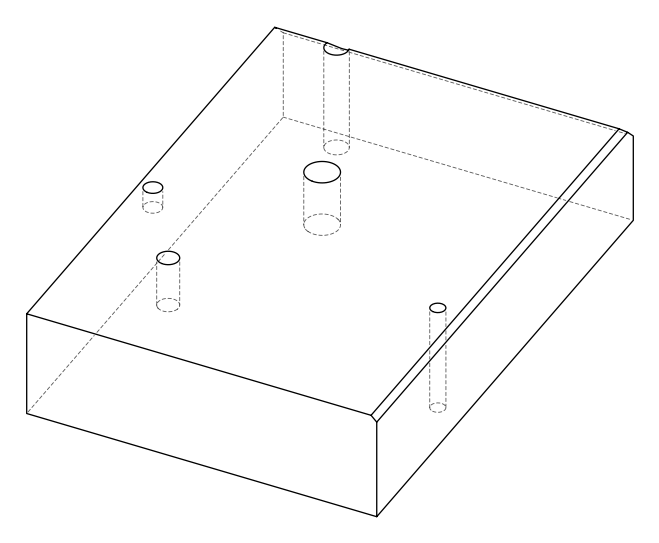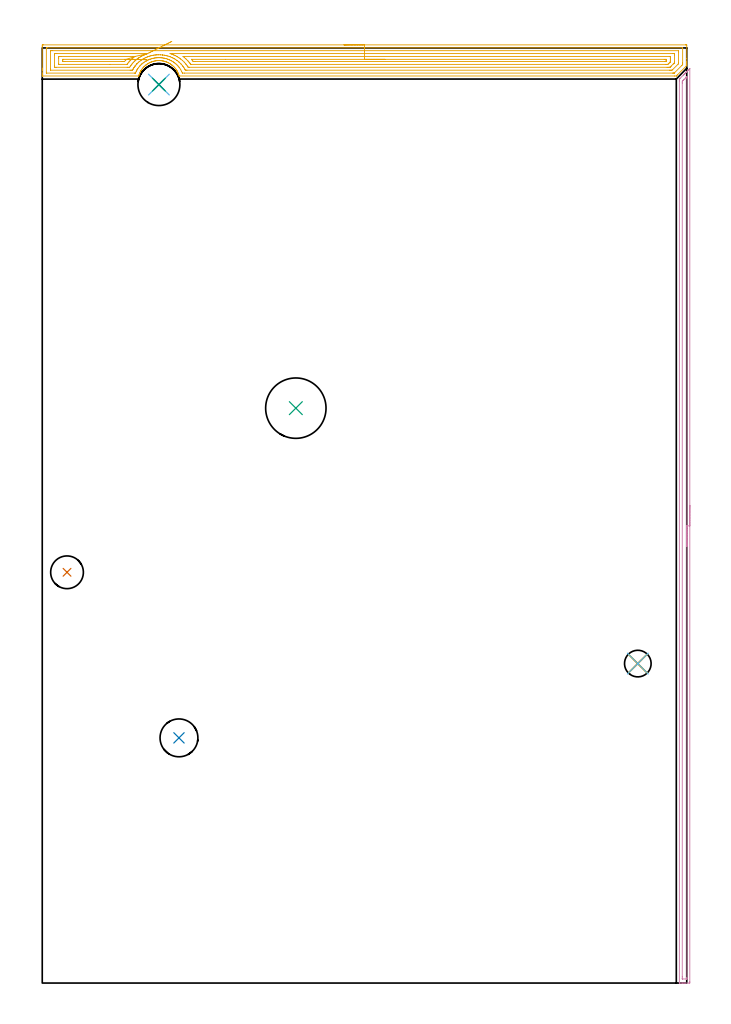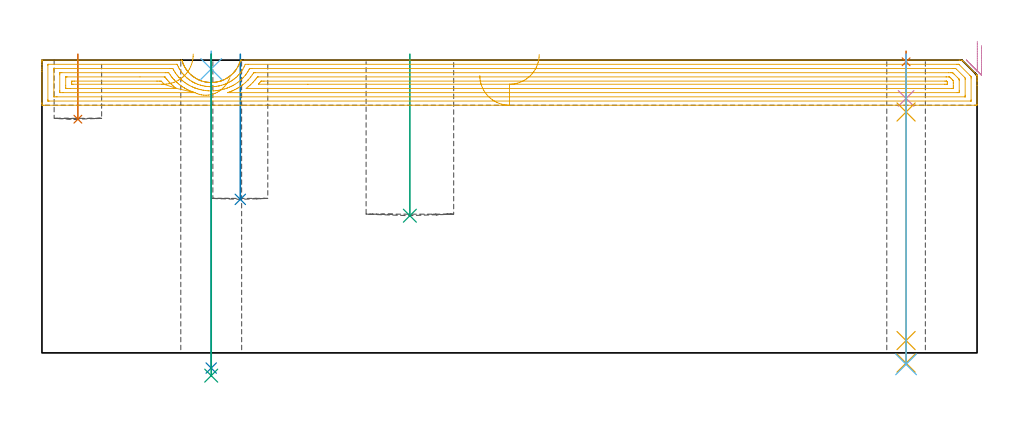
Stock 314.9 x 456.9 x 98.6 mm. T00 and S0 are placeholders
(PLAN: 12 operations, 9 tool changes, 24.9 min)
(1 INDEXABLE_INSERT_DRILL_BLIND_HOLE_FROM_SOLID | STEP1POCKET | NXT0302_003 | 0.09 min | 3954 mm3)
(2 INDEXABLE_INSERT_DRILL_BLIND_HOLE_FROM_SOLID_1 | STEP1POCKET_1 | NXT0302_008 | 0.2 min | 12524 mm3)
(3 INDEXABLE_INSERT_DRILL_BLIND_HOLE_FROM_SOLID_2 | STEP1POCKET_2 | NXT0302_030 | 0.22 min | 35545 mm3)
(4 AREA_MILL | FG_CHAMFER_SURFACE | UGT0205_001 | 7.3 min | 5853 mm3)
(5 AREA_MILL_1 | FG_CHAMFER_SURFACE_1 | UGT0205_001 | 15.15 min | 36296 mm3)
(6 SPOT_DRILL | STEP1HOLE | NXT0321_9005460120000 | 0.05 min | 159 mm3)
(7 SPOT_DRILL_1 | STEP1HOLE_1 | NXT0321_9005460120000 | 0.03 min | 4 mm3)
(8 DRILL_THROUGH_HOLE_INTO_CENTER | STEP1HOLE | UGT0301_515 | 0.42 min | 10904 mm3)
(9 DRILL_TO_ENLARGE_THROUGH_HOLE | STEP1HOLE | UGT0301_050 | 0.43 min | 21078 mm3)
(10 DRILL_BLIND_HOLE_INTO_CENTER | STEP1HOLE_1 | NXT0301_057 | 0.06 min | 683 mm3)
(11 GUN_DRILL_THROUGH_HOLE | STEP1HOLE_1 | UGT0307_005 | 0.49 min | 4654 mm3)
(12 DRILL_TO_ENLARGE_THROUGH_HOLE_1 | STEP1HOLE_1 | NXT0301_101 | 0.42 min | 7701 mm3)
(TOOL NXT0302_003 | Index. Insert Drill 16mm [880-D1600L20-05] | D16 PA176 FL80 Z2)
(TOOL NXT0302_008 | Index. Insert Drill 18.5mm [880-D1850L25-05] | D18.5 PA176 FL93 Z2)
(TOOL NXT0302_030 | Index. Insert Drill 29.5mm [880-D2950L32-03] | D29.5 PA176 FL89 Z2)
(TOOL UGT0205_001 | Chamfer Mill 20 x 3 x 45 deg. | D20 FL50 Z2)
(TOOL NXT0321_9005460120000 | NC Spot Drill, 142deg, 12mm, Carbide, Uncoated | D12 PA142 FL30 Z2)
(TOOL UGT0301_515 | Carbide Drill 12.0 mm | D12 PA118 FL101 Z2)
(TOOL UGT0301_050 | Twist Drill 20.5 mm | D20.5 PA118 FL145 Z2)
(TOOL NXT0301_057 | Carbide Drill 8.6mm [860.1-0860-026A1-MM 2214] | D8.6 PA140 FL47 Z2)
(TOOL UGT0307_005 | Gun Drill 8.3 mm | D8.3 PA130 FL24 Z1)
(TOOL NXT0301_101 | Carbide Drill 13mm [860.1-1300-104A1-MM 2214] | D13 PA140 FL123 Z2)
(OP 1 INDEXABLE_INSERT_DRILL_BLIND_HOLE_FROM_SOLID)
G17 G21 G94 G90
T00 M6
G54
G17 G0 G90 X12.1 Y200.7 S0 M3
G43 Z108.6 H1
G94 G81 G98 Z78.7 F250. R100.6
G80
M5
M2
(OP 2 INDEXABLE_INSERT_DRILL_BLIND_HOLE_FROM_SOLID_1)
G17 G21 G94 G90
T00 M6
G54
G17 G0 G90 X66.8 Y119.8 S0 M3
G43 Z108.6 H1
G94 G81 G98 Z51.7 F250. R100.6
G80
M5
M2
(OP 3 INDEXABLE_INSERT_DRILL_BLIND_HOLE_FROM_SOLID_2)
G17 G21 G94 G90
T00 M6
G54
G17 G0 G90 X123.9 Y280.9 S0 M3
G43 Z108.6 H1
G94 G81 G98 Z46.2 F250. R100.6
G80
M5
M2
(OP 4 AREA_MILL)
G17 G21 G94 G90
T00 M6
G54
G17 G0 G90 X316.4 Y233.4 S1061 M3
G43 Z108.6 H0
Z103.5
G94 G1 Y233.362 Z102.628 F250.
Y233.248 Z101.763
Y233.059 Z100.912
Y232.797 Z100.08
Y232.463 Z99.274
Y232.06 Z98.5
Y231.592 Z97.764
Y231.06 Z97.072
Y230.471 Z96.429
Y229.828 Z95.84
Y229.136 Z95.308
Y228.4 Z94.84
Y227.626 Z94.437
Y226.82 Z94.103
Y225.988 Z93.841
Y225.137 Z93.652
Y224.272 Z93.538
Y223.4 Z93.5
X316.399 Y0.612 Z93.501
X316.397 Y0.246
X316.392 Y0.01 Z93.504
X316.038 Y0. Z93.858
X314.288 Z95.606
X313.737 Z96.159
X313.413 Z96.483
X312.862 Z97.034
X312.537 Z97.357
X311.569 Z98.33
X311.433 Y0.002 Z98.46
X311.302 Y0.01 Z98.588
X311.3 Y0.166 Z98.6
Y440.83
X311.307 Y441.701 Z98.593
X311.325 Y441.723 Z98.574
X311.662 Y442.064 Z98.235
X313.276 Y443.677 Z96.621
X313.413 Y443.815 Z96.483
X313.554 Y443.955 Z96.343
X313.705 Y444.106 Z96.192
X313.85 Y444.252 Z96.045
X314.001 Y444.402 Z95.897
X314.134 Y444.535 Z95.763
X314.288 Y444.69 Z95.607
X314.447 Y444.848 Z95.451
X314.563 Y444.964 Z95.335
X314.725 Y445.128 Z95.169
X314.894 Y445.295 Z95.004
X315.08 Y445.48 Z94.82
X315.6 Y446.002 Z94.296
X316.038 Y446.438 Z93.862
X316.384 Y446.783 Z93.514
X316.395 Y446.785 Z93.503
X316.399 Y446.783 Z93.499
X316.4 Y223.4 Z93.5
X314.986 Z94.914
X314.985 Y2.579 Z94.915
X314.984 Y2.398 Z94.916
X314.979 Y2.043 Z94.921
X314.975 Y2.01 Z94.925
X314.912 Y2.006 Z94.988
X314.808 Y2.002 Z95.092
X314.677 Y2. Z95.223
X312.927 Y2.001 Z96.973
X312.77 Y2.006 Z97.13
X312.741 Y2.01 Z97.159
X312.721 Y2.016 Z97.179
X312.72 Y2.05 Z97.18
X312.716 Y2.216 Z97.184
X312.715 Y2.398 Z97.185
X312.714 Y3.111 Z97.186
X312.715 Y439.756 Z97.185
X312.716 Y439.937 Z97.184
X312.72 Y440.644 Z97.18
X312.889 Y440.83 Z97.011
X313.15 Y441.098 Z96.75
X313.413 Y441.363 Z96.487
X313.591 Y441.541 Z96.309
X314.288 Y442.238 Z95.612
X314.666 Y442.616 Z95.234
X314.766 Y442.714 Z95.134
X314.921 Y442.863 Z94.979
X314.976 Y442.915 Z94.924
X314.981 Y442.801 Z94.919
X314.984 Y442.616 Z94.916
X314.985 Y442.431 Z94.915
X314.986 Y441.904 Z94.914
Y223.4
Y222.528 Z94.952
Y221.664 Z95.066
Y220.812 Z95.255
Y219.98 Z95.517
Y219.174 Z95.851
Y218.4 Z96.254
Y217.664 Z96.723
Y216.972 Z97.254
Y216.329 Z97.843
Y215.74 Z98.486
Y215.209 Z99.178
Y214.74 Z99.914
Y214.337 Z100.688
Y214.003 Z101.494
Y213.741 Z102.326
Y213.552 Z103.178
Y213.438 Z104.043
Y213.4 Z104.914
G0 Z108.6
M5
M2
(OP 5 AREA_MILL_1)
G17 G21 G94 G90
T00 M6
G54
G17 G0 G90 X147.45 Y458.4 S1061 M3
G43 Z108.6 H0
Z93.4
G94 G1 X147.488 Z92.528 F250.
X147.602 Z91.664
X147.791 Z90.812
X148.053 Z89.98
X148.387 Z89.174
X148.79 Z88.4
X149.259 Z87.664
X149.79 Z86.972
X150.379 Z86.329
X151.022 Z85.74
X151.714 Z85.208
X152.45 Z84.74
X153.224 Z84.337
X154.03 Z84.003
X154.862 Z83.741
X155.714 Z83.552
X156.578 Z83.438
X157.45 Z83.4
X314.278
X314.659 Y458.396 Z83.403
X314.89 Y458.392 Z83.406
X314.9 Y458.156 Z83.641
Y451.686 Z90.109
Y450.261 Z91.536
Y449.914 Z91.881
Y449.221 Z92.579
Y448.836 Z92.964
Y448.488 Z93.305
X314.898 Y448.314 Z93.478
X314.893 Y448.29 Z93.502
X314.743 Y448.142 Z93.657
X310.257 Y443.657 Z98.142
X309.88 Y443.28 Z98.52
X309.81 Y443.214 Z98.586
X309.8 Y443.207 Z98.593
X308.917 Y443.2 Z98.6
X67.195
X66.896 Y443.205 Z98.591
X66.88 Y443.25 Z98.547
X66.711 Y443.77 Z98.03
X66.626 Y444.012 Z97.787
X66.45 Y444.454 Z97.344
X66.384 Y444.599 Z97.2
X66.251 Y444.893 Z96.905
X65.909 Y445.564 Z96.234
X65.855 Y445.654 Z96.144
X65.783 Y445.774 Z96.024
X65.495 Y446.219 Z95.58
X65.189 Y446.655 Z95.143
X65.068 Y446.814 Z94.983
X65.016 Y446.881 Z94.916
X64.961 Y446.946 Z94.851
X64.736 Y447.214 Z94.586
X64.445 Y447.537 Z94.262
X64.123 Y447.865 Z93.935
X63.817 Y448.146 Z93.653
X63.488 Y448.43 Z93.369
X63.291 Y448.585 Z93.211
X63.23 Y448.635 Z93.163
X62.787 Y448.949 Z92.849
X62.727 Y448.988 Z92.809
X62.337 Y449.246 Z92.551
X62.281 Y449.281 Z92.517
X62.251 Y449.299 Z92.499
X61.834 Y449.529 Z92.268
X61.438 Y449.733 Z92.067
X60.999 Y449.929 Z91.869
X60.551 Y450.11 Z91.686
X60.493 Y450.13 Z91.665
X60.359 Y450.18 Z91.618
X60.274 Y450.207 Z91.593
X60.265 Y450.209 Z91.59
X60.047 Y450.272 Z91.521
X59.763 Y450.357 Z91.437
X59.658 Y450.389 Z91.405
X59.202 Y450.505 Z91.294
X58.973 Y450.549 Z91.248
X58.765 Y450.59 Z91.206
X58.581 Y450.618 Z91.178
X58.319 Y450.659 Z91.139
X58.04 Y450.689 Z91.11
X57.872 Y450.706 Z91.089
X57.813 Y450.709 Z91.084
X57.425 Y450.736 Z91.062
X57.366 Y450.738 Z91.061
X57.306 Z91.057
X56.978 Y450.748 Z91.05
X56.896 Y450.746 Z91.053
X56.658 Y450.736 Z91.056
X56.532 Y450.733 Z91.063
X56.348 Y450.722 Z91.077
X56.085 Y450.703 Z91.094
X56.025 Y450.696 Z91.101
X55.638 Y450.653 Z91.145
X55.259 Y450.594 Z91.205
X55.192 Y450.584 Z91.216
X54.745 Y450.492 Z91.306
X54.299 Y450.38 Z91.42
X53.791 Y450.226 Z91.573
X53.642 Y450.181 Z91.618
X53.406 Y450.095 Z91.705
X53.246 Y450.029 Z91.77
X52.957 Y449.91 Z91.888
X52.898 Y449.882 Z91.914
X52.748 Y449.815 Z91.983
X52.513 Y449.708 Z92.089
X52.128 Y449.509 Z92.287
X51.75 Y449.3 Z92.5
X51.689 Y449.263 Z92.537
X51.62 Y449.221 Z92.579
X51.169 Y448.92 Z92.88
X50.727 Y448.602 Z93.197
X50.664 Y448.551 Z93.247
X50.497 Y448.419 Z93.381
X50.161 Y448.126 Z93.673
X49.834 Y447.823 Z93.976
X49.77 Y447.758 Z94.041
X49.555 Y447.537 Z94.262
X49.323 Y447.279 Z94.521
X49.241 Y447.187 Z94.612
X48.941 Y446.828 Z94.969
X48.81 Y446.656 Z95.143
X48.505 Y446.219 Z95.58
X48.35 Y445.98 Z95.819
X48.317 Y445.928 Z95.869
X48.281 Y445.872 Z95.928
X48.218 Y445.774 Z96.025
X48.098 Y445.57 Z96.228
X48.048 Y445.485 Z96.311
X47.983 Y445.358 Z96.442
X47.919 Y445.232 Z96.567
X47.825 Y445.042 Z96.752
X47.748 Y444.892 Z96.904
X47.55 Y444.455 Z97.344
X47.5 Y444.323 Z97.476
X47.379 Y444.012 Z97.787
X47.279 Y443.713 Z98.084
X47.154 Y443.343 Z98.456
X47.136 Y443.28 Z98.519
X47.117 Y443.222 Z98.576
X47.104 Y443.206 Z98.593
X47.089 Y443.2 Z98.6
X0.175
X0.01 Y443.203 Z98.588
X0.008 Y443.226 Z98.565
X0. Y443.602 Z98.198
Y443.906 Z97.894
Y444.599 Z97.196
Y445.831 Z95.965
Y446.371 Z95.424
Y446.987 Z94.808
Y457.617 Z84.18
X0.003 Y457.887 Z83.911
X0.009 Y458.392 Z83.406
X0.11 Y458.394 Z83.404
X0.622 Y458.4 Z83.4
X157.45
Y456.986 Z84.814
X312.714 Y456.985 Z84.815
X312.817 Y456.984 Z84.816
X312.868 Y456.981 Z84.819
X312.887 Y456.979 Z84.821
X312.89 Y456.966 Z84.834
X312.895 Y456.851 Z84.949
X312.899 Y456.596 Z85.204
Y449.51 Z92.29
X312.894 Y449.028 Z92.772
X312.89 Y448.826 Z92.974
X312.876 Y448.737 Z93.063
X312.832 Y448.691 Z93.109
X312.491 Y448.341 Z93.459
X308.917 Y444.767 Z97.033
X308.831 Y444.684 Z97.116
X308.774 Y444.632 Z97.168
X308.759 Y444.621 Z97.179
X308.736 Y444.619 Z97.181
X308.682 Y444.616 Z97.184
X308.462 Y444.615 Z97.185
X308.023 Y444.614 Z97.186
X69.43
X68.536 Y444.618 Z97.182
X68.514 Y444.621 Z97.179
X68.455 Y444.663 Z97.137
X68.429 Y444.705 Z97.095
X68.065 Y445.485 Z96.315
X67.642 Y446.293 Z95.507
X67.595 Y446.371 Z95.429
X67.515 Y446.497 Z95.303
X66.99 Y447.257 Z94.543
X66.749 Y447.576 Z94.224
X66.26 Y448.142 Z93.658
X65.855 Y448.569 Z93.231
X65.368 Y449.028 Z92.772
X64.961 Y449.376 Z92.424
X64.658 Y449.616 Z92.184
X64.244 Y449.914 Z91.886
X64.068 Y450.036 Z91.764
X63.697 Y450.282 Z91.518
X63.174 Y450.576 Z91.224
X62.748 Y450.8 Z91.
X62.281 Y451.022 Z90.778
X61.877 Y451.2 Z90.6
X61.387 Y451.39 Z90.41
X61.261 Y451.436 Z90.364
X60.499 Y451.676 Z90.124
X60.464 Y451.686 Z90.114
X59.773 Y451.853 Z89.947
X59.6 Y451.89 Z89.91
X59.344 Y451.939 Z89.861
X58.706 Y452.04 Z89.76
X58.303 Y452.085 Z89.715
X57.813 Y452.125 Z89.675
X57.347 Y452.148 Z89.652
X56.919 Y452.155 Z89.645
X56.459 Y452.142 Z89.658
X56.025 Y452.114 Z89.686
X55.63 Y452.078 Z89.722
X55.132 Y452.016 Z89.784
X54.844 Y451.971 Z89.829
X54.238 Y451.854 Z89.946
X54.099 Y451.824 Z89.976
X53.539 Y451.686 Z90.114
X53.369 Y451.636 Z90.164
X53.345 Y451.629 Z90.171
X52.713 Y451.426 Z90.374
X52.601 Y451.388 Z90.412
X52.451 Y451.331 Z90.469
X51.843 Y451.083 Z90.717
X51.557 Y450.954 Z90.846
X51.452 Y450.904 Z90.896
X51.24 Y450.8 Z91.
X50.863 Y450.603 Z91.197
X50.785 Y450.56 Z91.24
X50.664 Y450.491 Z91.309
X50.301 Y450.274 Z91.526
X49.747 Y449.914 Z91.886
X49.249 Y449.545 Z92.255
X48.877 Y449.246 Z92.554
X48.759 Y449.145 Z92.655
X48.628 Y449.028 Z92.772
X48.296 Y448.718 Z93.082
X47.983 Y448.411 Z93.389
X47.852 Y448.272 Z93.528
X47.735 Y448.142 Z93.658
X47.438 Y447.796 Z94.004
X47.089 Y447.377 Z94.423
X47.037 Y447.308 Z94.492
X47.001 Y447.257 Z94.543
X46.678 Y446.779 Z95.021
X46.411 Y446.371 Z95.429
X46.329 Y446.239 Z95.561
X46.196 Y446.014 Z95.786
X46.016 Y445.663 Z96.137
X45.929 Y445.485 Z96.315
X45.621 Y444.843 Z96.957
X45.514 Y444.621 Z97.179
X45.302 Y444.615 Z97.185
X45.286 Y444.614 Z97.186
X2.186 Y444.615 Z97.185
X2.083 Y444.616 Z97.184
X2.032 Y444.619 Z97.181
X2.013 Y444.621 Z97.179
X2.01 Y444.634 Z97.166
X2.005 Y444.749 Z97.051
X2.001 Y445.004 Z96.796
Y456.519 Z85.281
X2.008 Y456.925 Z84.875
X2.01 Y456.975 Z84.825
X2.027 Y456.979 Z84.821
X2.08 Y456.982 Z84.818
X2.189 Y456.984 Z84.816
X2.409 Y456.986 Z84.814
X157.45
Y455.572 Z86.228
X310.819 Y455.571 Z86.229
X310.861 Y455.57 Z86.23
X310.883 Y455.568 Z86.232
X310.888 Y455.566 Z86.234
X310.891 Y455.553 Z86.247
X310.897 Y455.424 Z86.376
X310.899 Y455.229 Z86.571
X310.9 Y455.035 Z86.765
X310.899 Y449.721 Z92.079
X310.894 Y449.374 Z92.426
X310.89 Y449.203 Z92.597
X310.704 Y449.003 Z92.797
X308.023 Y446.323 Z95.477
X307.737 Y446.048 Z95.752
X307.468 Y446.035 Z95.765
X307.129 Y446.032 Z95.768
X306.581 Y446.029 Z95.771
X70.668
X70.323 Y446.03 Z95.77
X69.978 Y446.034 Z95.766
X69.937 Y446.035 Z95.765
X69.919 Y446.056 Z95.744
X69.886 Y446.109 Z95.691
X69.829 Y446.207 Z95.593
X69.738 Y446.371 Z95.429
X69.43 Y446.924 Z94.876
X69.212 Y447.257 Z94.543
X68.782 Y447.898 Z93.902
X68.597 Y448.142 Z93.658
X68.536 Y448.22 Z93.58
X67.827 Y449.028 Z92.772
X67.642 Y449.224 Z92.576
X66.927 Y449.914 Z91.886
X66.749 Y450.067 Z91.733
X65.927 Y450.729 Z91.071
X65.855 Y450.78 Z91.02
X65.826 Y450.8 Z91.
X64.961 Y451.372 Z90.428
X64.414 Y451.686 Z90.114
X64.068 Y451.869 Z89.931
X63.689 Y452.061 Z89.739
X63.174 Y452.293 Z89.507
X62.508 Y452.572 Z89.228
X62.281 Y452.659 Z89.141
X62.142 Y452.709 Z89.091
X61.387 Y452.937 Z88.863
X60.876 Y453.078 Z88.722
X60.493 Y453.173 Z88.627
X59.729 Y453.33 Z88.47
X59.6 Y453.351 Z88.449
X58.895 Y453.458 Z88.342
X58.706 Y453.478 Z88.322
X58.683 Y453.481 Z88.319
X57.813 Y453.545 Z88.255
X57.719 Y453.55 Z88.25
X56.919 Y453.57 Z88.23
X56.807 Y453.569 Z88.231
X56.025 Y453.537 Z88.263
X55.95 Y453.533 Z88.267
X55.132 Y453.459 Z88.341
X55.119 Y453.458 Z88.342
X54.354 Y453.343 Z88.457
X54.238 Y453.322 Z88.478
X53.608 Y453.197 Z88.603
X53.345 Y453.135 Z88.665
X52.893 Y453.019 Z88.781
X52.451 Y452.889 Z88.911
X52.207 Y452.813 Z88.987
X51.557 Y452.602 Z89.198
X51.535 Y452.594 Z89.206
X51.477 Y452.572 Z89.228
X50.907 Y452.33 Z89.47
X50.664 Y452.223 Z89.577
X50.294 Y452.053 Z89.747
X49.77 Y451.791 Z90.009
X49.7 Y451.755 Z90.045
X49.575 Y451.686 Z90.114
X49.136 Y451.428 Z90.372
X48.877 Y451.269 Z90.531
X48.593 Y451.081 Z90.719
X48.178 Y450.8 Z91.
X48.065 Y450.719 Z91.081
X47.983 Y450.658 Z91.142
X47.564 Y450.329 Z91.471
X47.089 Y449.938 Z91.862
X47.076 Y449.927 Z91.873
X47.062 Y449.914 Z91.886
X46.621 Y449.493 Z92.307
X46.196 Y449.071 Z92.729
X46.175 Y449.049 Z92.751
X46.156 Y449.028 Z92.772
X45.764 Y448.571 Z93.229
X45.404 Y448.142 Z93.658
X45.359 Y448.086 Z93.714
X45.302 Y448.013 Z93.787
X44.992 Y447.564 Z94.236
X44.785 Y447.257 Z94.543
X44.638 Y447.029 Z94.771
X44.408 Y446.66 Z95.14
X44.304 Y446.474 Z95.326
X44.248 Y446.371 Z95.429
X44.091 Y446.083 Z95.717
X44.061 Y446.035 Z95.765
X43.975 Y446.032 Z95.768
X43.859 Y446.03 Z95.77
X43.515 Y446.029 Z95.771
X42.966 Y446.028 Z95.772
X4.081 Y446.029 Z95.771
X4.039 Y446.03 Z95.77
X4.017 Y446.032 Z95.768
X4.012 Y446.034 Z95.766
X4.009 Y446.048 Z95.752
X4.003 Y446.176 Z95.624
X4.001 Y446.371 Z95.429
X4. Y446.565 Z95.235
Y455.423 Z86.377
X4.003 Y455.488 Z86.312
X4.007 Y455.54 Z86.26
X4.011 Y455.565 Z86.235
X4.025 Y455.566 Z86.234
X4.196 Y455.569 Z86.231
X4.745 Y455.571 Z86.229
X5.09 Y455.572 Z86.228
X157.45
Y454.157 Z87.643
X308.211
X308.789 Y454.155 Z87.645
X308.851 Y454.153 Z87.647
X308.887 Y454.151 Z87.649
X308.89 Y454.107 Z87.693
X308.895 Y453.897 Z87.903
X308.9 Y453.474 Z88.326
Y449.931 Z91.869
X308.899 Y449.914 Z91.886
X308.89 Y449.697 Z92.103
X308.886 Y449.646 Z92.154
X308.851 Y449.607 Z92.193
X308.784 Y449.537 Z92.263
X308.596 Y449.346 Z92.454
X308.28 Y449.028 Z92.772
X307.262 Y448.011 Z93.789
X307.129 Y447.879 Z93.921
X306.813 Y447.57 Z94.23
X306.727 Y447.488 Z94.312
X306.673 Y447.45 Z94.35
X306.588 Y447.448 Z94.352
X306.236 Y447.444 Z94.356
X306.048 Y447.443 Z94.357
X305.342
X71.922
X71.57 Y447.445 Z94.355
X71.394 Y447.447 Z94.353
X71.311 Y447.45 Z94.35
X71.217 Y447.577 Z94.223
X70.825 Y448.142 Z93.658
X70.323 Y448.849 Z92.951
X70.174 Y449.028 Z92.772
X69.43 Y449.889 Z91.911
X69.405 Y449.914 Z91.886
X68.536 Y450.763 Z91.037
X68.494 Y450.8 Z91.
X67.642 Y451.486 Z90.314
X67.386 Y451.686 Z90.114
X66.749 Y452.122 Z89.678
X66.045 Y452.572 Z89.228
X65.855 Y452.685 Z89.115
X65.587 Y452.838 Z88.962
X64.961 Y453.153 Z88.647
X64.317 Y453.458 Z88.342
X64.068 Y453.567 Z88.233
X63.876 Y453.648 Z88.152
X63.604 Y453.754 Z88.046
X63.174 Y453.921 Z87.879
X62.472 Y454.154 Z87.646
X62.471 Y454.155 Z87.645
X63.362 Y454.157 Z87.643
X157.45
Y452.743 Z89.057
X306.409
X306.755 Y452.739 Z89.061
X306.852 Y452.736 Z89.064
X306.891 Y452.733 Z89.067
X306.893 Y452.723 Z89.077
X306.897 Y452.666 Z89.134
X306.899 Y452.572 Z89.228
X306.9 Y451.913 Z89.887
Y451.028 Z90.772
X306.898 Y450.8 Z91.
X306.891 Y450.15 Z91.65
X306.883 Y450.093 Z91.707
X306.847 Y450.054 Z91.746
X306.713 Y449.914 Z91.886
X306.477 Y449.675 Z92.125
X306.236 Y449.434 Z92.366
X306.031 Y449.231 Z92.569
X305.825 Y449.028 Z92.772
X305.663 Y448.873 Z92.927
X305.508 Y448.864 Z92.936
X305.342 Y448.861 Z92.939
X304.621 Y448.857 Z92.943
X304.449
X72.831
X72.716 Y448.859 Z92.941
X72.624 Y448.862 Z92.938
X72.571 Y448.865 Z92.935
X72.557 Y448.882 Z92.918
X72.446 Y449.028 Z92.772
X72.11 Y449.482 Z92.318
X71.75 Y449.914 Z91.886
X71.217 Y450.525 Z91.275
X70.957 Y450.8 Z91.
X70.323 Y451.424 Z90.376
X70.045 Y451.686 Z90.114
X69.43 Y452.192 Z89.608
X68.76 Y452.736 Z89.064
X69.084 Y452.741 Z89.059
X69.257 Y452.742 Z89.058
X157.45 Y452.743 Z89.057
Y451.329 Z90.471
X303.916 Y451.328 Z90.472
X304.449 Y451.325 Z90.475
X304.816 Y451.322 Z90.478
X304.89 Y451.315 Z90.485
X304.896 Y451.243 Z90.557
X304.893 Y450.8 Z91.
X304.89 Y450.577 Z91.223
X304.874 Y450.533 Z91.267
X304.847 Y450.502 Z91.298
X304.8 Y450.451 Z91.349
X304.68 Y450.335 Z91.465
X304.635 Y450.294 Z91.506
X304.611 Y450.278 Z91.522
X304.581 Y450.276 Z91.524
X304.449 Y450.273 Z91.527
X304.088 Y450.271 Z91.529
X74.791
X74.43 Y450.272 Z91.528
X73.898 Y450.276 Z91.524
X73.823 Y450.278 Z91.522
X73.783 Y450.288 Z91.512
X73.745 Y450.33 Z91.47
X73.595 Y450.5 Z91.3
X73.335 Y450.8 Z91.
X73.004 Y451.182 Z90.618
X72.897 Y451.312 Z90.488
X72.891 Y451.323 Z90.477
X72.892 Y451.324 Z90.476
X72.928 Y451.327 Z90.473
X73.004 Y451.328 Z90.472
X89.564 Y451.329 Z90.471
X157.45
X158.322 Z90.509
X159.187 Z90.623
X160.038 Z90.812
X160.87 Z91.074
X161.676 Z91.408
X162.45 Z91.811
X163.186 Z92.28
X163.878 Z92.811
X164.521 Z93.4
X165.11 Z94.043
X165.642 Z94.735
X166.11 Z95.471
X166.513 Z96.245
X166.847 Z97.051
X167.109 Z97.883
X167.298 Z98.735
X167.412 Z99.6
X167.45 Z100.471
G0 Z108.6
X63.294 Y460.1
Z92.666
G1 X62.943 Y459.924 Z91.886
X62.534 Y459.717 Z91.144
X62.068 Y459.482 Z90.445
X61.549 Y459.221 Z89.794
X60.982 Y458.935 Z89.196
X60.37 Y458.627 Z88.656
X59.719 Y458.299 Z88.177
X59.033 Y457.953 Z87.764
X58.317 Y457.593 Z87.419
X57.577 Y457.22 Z87.146
X56.819 Y456.838 Z86.945
X56.048 Y456.449 Z86.82
X55.27 Y456.057 Z86.77
X54.492 Y455.665 Z86.796
X53.718 Y455.275 Z86.898
X52.955 Y454.891 Z87.076
X52.209 Y454.515 Z87.327
X51.485 Y454.15 Z87.65
X51.477 Y454.146 Z87.654
X51.376 Y454.11 Z87.69
X50.816 Y453.917 Z87.883
X50.664 Y453.861 Z87.939
X50.371 Y453.748 Z88.052
X50.163 Y453.665 Z88.135
X49.77 Y453.502 Z88.298
X49.739 Y453.489 Z88.311
X49.669 Y453.458 Z88.342
X49.132 Y453.204 Z88.596
X48.877 Y453.076 Z88.724
X48.543 Y452.902 Z88.898
X47.983 Y452.597 Z89.203
X47.967 Y452.587 Z89.213
X47.941 Y452.572 Z89.228
X47.422 Y452.242 Z89.558
X47.089 Y452.023 Z89.777
X46.889 Y451.884 Z89.916
X46.61 Y451.686 Z90.114
X46.374 Y451.509 Z90.291
X46.196 Y451.371 Z90.429
X45.881 Y451.112 Z90.688
X45.51 Y450.8 Z91.
X45.4 Y450.703 Z91.097
X45.302 Y450.612 Z91.188
X44.946 Y450.267 Z91.533
X44.593 Y449.914 Z91.886
X44.503 Y449.821 Z91.979
X44.408 Y449.718 Z92.082
X44.089 Y449.345 Z92.455
X43.821 Y449.028 Z92.772
X43.684 Y448.86 Z92.94
X43.515 Y448.644 Z93.156
X43.306 Y448.349 Z93.451
X43.163 Y448.142 Z93.658
X42.702 Y447.455 Z94.345
X42.621 Y447.45 Z94.35
X42.43 Y447.446 Z94.354
X41.728 Y447.443 Z94.357
X41.54
X6.689
X6.111 Y447.445 Z94.355
X6.049 Y447.447 Z94.353
X6.013 Y447.449 Z94.351
X6.01 Y447.493 Z94.307
X6.005 Y447.703 Z94.097
X6. Y448.126 Z93.674
Y453.441 Z88.359
X6.006 Y453.892 Z87.908
X6.01 Y454.109 Z87.691
X6.017 Y454.151 Z87.649
X6.071 Y454.153 Z87.647
X6.173 Y454.155 Z87.645
X6.877 Y454.157 Z87.643
X7.065
X51.13
X51.265 Y454.156 Z87.644
X51.485 Y454.15 Z87.65
X45.181 Y452.692 Z89.108
X44.408 Y452.075 Z89.725
X44.196 Y451.896 Z89.904
X43.954 Y451.686 Z90.114
X43.724 Y451.478 Z90.322
X43.515 Y451.283 Z90.517
X43.27 Y451.042 Z90.758
X43.03 Y450.8 Z91.
X42.832 Y450.591 Z91.209
X42.621 Y450.363 Z91.437
X42.412 Y450.121 Z91.679
X42.237 Y449.914 Z91.886
X42.01 Y449.635 Z92.165
X41.728 Y449.28 Z92.52
X41.621 Y449.134 Z92.666
X41.545 Y449.028 Z92.772
X41.435 Y448.881 Z92.919
X41.424 Y448.868 Z92.932
X41.386 Y448.864 Z92.936
X41.295 Y448.86 Z92.94
X41.18 Y448.858 Z92.942
X33.015 Y448.857 Z92.943
X8.491
X8.145 Y448.861 Z92.939
X8.048 Y448.864 Z92.936
X8.009 Y448.867 Z92.933
X8.007 Y448.877 Z92.923
X8.003 Y448.934 Z92.866
X8.001 Y449.028 Z92.772
X8. Y451.686 Z90.114
X8.001 Y452.343 Z89.457
X8.006 Y452.572 Z89.228
X8.01 Y452.729 Z89.071
X8.318 Y452.738 Z89.062
X8.493 Y452.742 Z89.058
X8.664 Y452.743 Z89.057
X9.385
X44.408
X45.134 Y452.738 Z89.062
X45.156 Y452.737 Z89.063
X45.181 Y452.692 Z89.108
X41.091 Y451.322 Z90.478
X40.834 Y451.014 Z90.786
X40.202 Y450.278 Z91.522
X39.94 Y450.275 Z91.525
X39.579 Y450.272 Z91.528
X39.047 Y450.271 Z91.529
X38.687
X10.984 Y450.272 Z91.528
X10.451 Y450.275 Z91.525
X10.084 Y450.278 Z91.522
X10.01 Y450.285 Z91.515
X10.004 Y450.357 Z91.443
X10.002 Y450.8 Z91.
Y451.246 Z90.554
X10.008 Y451.31 Z90.49
X10.011 Y451.323 Z90.477
X10.019 Y451.325 Z90.475
X10.051 Y451.327 Z90.473
X10.185 Y451.328 Z90.472
X10.451 Y451.329 Z90.471
X40.301
X40.636 Y451.328 Z90.472
X40.834 Y451.326 Z90.474
X41.091 Y451.322 Z90.478
X41.962 Y451.309 Z90.529
X42.825 Y451.296 Z90.656
X43.673 Y451.283 Z90.858
X44.501 Y451.271 Z91.132
X45.302 Y451.259 Z91.478
X46.07 Y451.247 Z91.893
X46.798 Y451.236 Z92.373
X47.482 Y451.226 Z92.914
X48.116 Y451.216 Z93.513
X48.696 Y451.208 Z94.165
X49.216 Y451.2 Z94.865
X49.674 Y451.193 Z95.608
X50.065 Y451.187 Z96.387
X50.387 Y451.182 Z97.198
X50.637 Y451.178 Z98.034
X50.812 Y451.176 Z98.889
X50.913 Y451.174 Z99.755
X50.938 Z100.627
G0 Z108.6
M5
M2
(OP 6 SPOT_DRILL)
G17 G21 G94 G90
T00 M6
G54
G17 G0 G90 X57. Y439. S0 M3
G43 Z108.6 H0
G94 G81 G98 Z95.6 F250. R101.6
G80
M5
M2
(OP 7 SPOT_DRILL_1)
G17 G21 G94 G90
T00 M6
G54
G17 G0 G90 X291. Y156.1 S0 M3
G43 Z108.6 H0
G94 G81 G98 Z98.036 F250. R101.6
G80
M5
M2
(OP 8 DRILL_THROUGH_HOLE_INTO_CENTER)
G17 G21 G94 G90
T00 M6
G54
G17 G0 G90 X57. Y439. S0 M3
G43 Z108.6 H0
G94 G73 G98 Z-5.105 F250. Q11.523 R100.6
G80
M5
M2
(OP 9 DRILL_TO_ENLARGE_THROUGH_HOLE)
G17 G21 G94 G90
T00 M6
G54
G17 G0 G90 X57. Y439. S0 M3
G43 Z108.6 H0
G94 G73 G98 Z-7.659 F250. Q17.71 R100.6
G80
M5
M2
(OP 10 DRILL_BLIND_HOLE_INTO_CENTER)
G17 G21 G94 G90
T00 M6
G54
G17 G0 G90 X291. Y156.1 S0 M3
G43 Z108.6 H1
G94 G81 G98 Z85.7 F250. R100.6
G80
M5
M2
(OP 11 GUN_DRILL_THROUGH_HOLE)
G17 G21 G94 G90
T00 M6
G54
G17 G0 G90 X291. Y156.1 M8
G43 Z108.6 H0
Z95.562
S716 M3
G94 G1 Z81.125 F125. M26
G4 X.084
Z4.15 F250.
G4 X.084
Z-3.435 F125.
G4 X.084
M5
M9
G0 Z95.562
Z108.6
M2
(OP 12 DRILL_TO_ENLARGE_THROUGH_HOLE_1)
G17 G21 G94 G90
T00 M6
G54
G17 G0 G90 X291. Y156.1 S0 M3
G43 Z108.6 H1
G94 G73 G98 Z-3.866 F250. Q12.808 R100.6
G80
M5
M2
